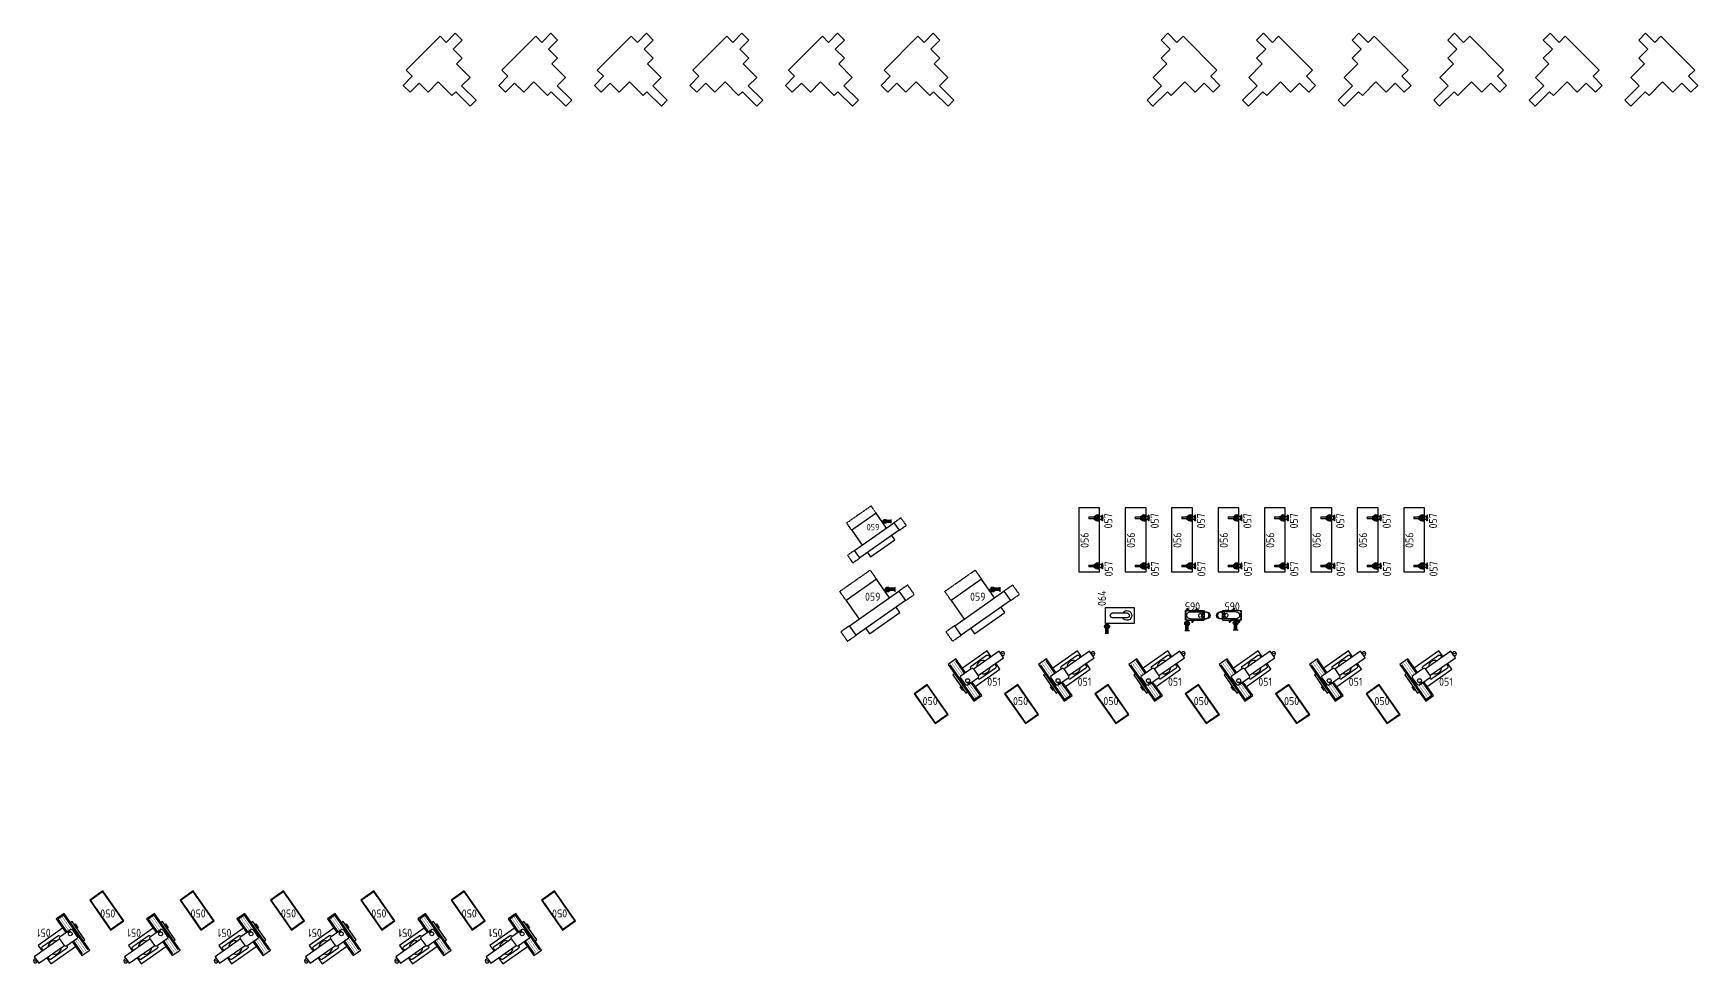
# Model space of a CAD drawing. Header units: millimetres. Extents: x 18768 to 1484868, y -11027 to 520152.
# Drawn here: x 782708 to 834716, y 141540 to 170603 of the extents above; entities that cross this region are included whole.
import ezdxf
from ezdxf.enums import TextEntityAlignment as Align

# ---------------------------------------------------------------- set-up
doc = ezdxf.new("R2010")
doc.units = ezdxf.units.MM
for name, pattern in [('DASHDOT2', [0.5, 0.25, -0.125, 0, -0.125]), ('DASHED', [0.75, 0.55, -0.2]), ('HIDDEN2', [4.7625, 3.175, -1.5875])]:
    doc.linetypes.add(name, pattern=pattern)
for name, color, linetype in [('L018-SIMBOLO1', 3, 'Continuous'), ('L025-TEXTO', 7, 'Continuous'), ('L035-ARRANJO-ADQUIRIR', 102, 'Continuous'), ('L035-ARRANJO-EXISTENTE', 180, 'Continuous'), ('L1-ARRANJO', 5, 'Continuous'), ('L9-DASHDOT', 1, 'DASHDOT2')]:
    doc.layers.add(name, color=color, linetype=linetype)
doc.styles.add('ISO-CP--18', font='isocp.shx', dxfattribs={"width": 0.75, "height": 180})
doc.styles.add('ISO-CP--25', font='isocp.shx', dxfattribs={"height": 250})

# ---------------------------------------------------------------- blocks, each defined once
blk = doc.blocks.new('BL_SENAI_id9310100290')
at = {"layer": 'L035-ARRANJO-EXISTENTE', "color": 0}
for p, q in [((-515, 200), (-515, 139)), ((-515, 200), (-340, 200)), ((-340, 139), (-515, 139)), ((-340, 112), (-340, 227)), ((-340, 227), (-272, 227)), ((-272, 112), (-340, 112)), ((-228, 233), (-238, 233)), ((-238, 219), (-238, 106)), ((-238, 106), (-228, 106)), ((-228, 106), (-228, 233)), ((-217, 106), (-217, 233)), ((-217, 233), (-207, 233)), ((-207, 106), (-217, 106)), ((-207, 219), (-207, 106)), ((-178, 144), (-178, 195)), ((-114, 214), (-159, 214)), ((-114, 125), (-159, 125)), ((-121, 214), (-121, 125)), ((-114, 214), (-114, 125))]:
    blk.add_line(p, q, dxfattribs=at)
for points in [[(-340, 143), (-340, 197), (-314, 197), (-314, 143)], [(-268, 233), (-238, 233), (-238, 106), (-268, 106)], [(-178, 233), (-207, 233), (-207, 106), (-178, 106)], [(-114, 156), (-114, 183), (-83, 183), (-83, 156)], [(-104, 259), (-104, 252), (-88, 252), (-88, 259)], [(-104, 80), (-104, 86), (-88, 86), (-88, 80)]]:
    blk.add_lwpolyline(points, close=True, dxfattribs=at)
for points in [[(-99, 183), (-99, 252), (-92, 252), (-92, 183)], [(-92, 156), (-92, 86), (-99, 86), (-99, 156)]]:
    blk.add_lwpolyline(points, dxfattribs=at)
for centre in [(-250, 248), (-250, 92)]:
    blk.add_circle(centre, 7.45, dxfattribs=at)
for centre, radius, start, end in [((-247, 170), 92.8, 41.7386, 141.8707), ((-247, 170), 92.8, 218.1293, 318.2614), ((-272, 231), 4.33, 270, 0), ((-272, 108), 4.33, 0, 90), ((-159, 233), 19, 180, 270), ((-159, 106), 19, 90, 180)]:
    blk.add_arc(centre, radius, start, end, dxfattribs=at)
at = {"layer": 'L025-TEXTO', "style": 'ISO-CP--25'}
blk.add_attdef('rmp_mt_codmaterial', (15, 15), '', height=40, dxfattribs=at)
at = {"layer": 'L025-TEXTO', "style": 'ISO-CP--25', "flags": 1}
for tag in ['rmp_mt_nomeunid', 'rmp_mt_potencia', 'rmp_mt_cod']:
    blk.add_attdef(tag, (15, 15), '', height=40, dxfattribs=at)
blk = doc.blocks.new('BL_SENAI_id9320240650')
at = {"layer": 'L035-ARRANJO-EXISTENTE', "color": 0}
blk.add_lwpolyline([(-595, 399), (-595, -251), (1405, -251), (1405, 399)], close=True, dxfattribs=at)
at = {"layer": 'L025-TEXTO', "style": 'ISO-CP--25'}
blk.add_attdef('rmp_mt_codmaterial', (15, 15), '', height=40, dxfattribs=at)
at = {"layer": 'L025-TEXTO', "style": 'ISO-CP--25', "flags": 1}
for tag in ['rmp_mt_nomeunid', 'rmp_mt_potencia', 'rmp_mt_cod']:
    blk.add_attdef(tag, (15, 15), '', height=40, dxfattribs=at)
blk = doc.blocks.new('BL_SENAI_id9330820430')
at = {"layer": 'L035-ARRANJO-EXISTENTE', "color": 0}
for p, q in [((-1155, 673), (-395, -412)), ((-695, 408), (-971, 803)), ((-359, -5), (410, 533)), ((410, 533), (281, 718)), ((-572, 76), (-599, 116)), ((-519, 113), (-572, 76)), ((-545, 150), (-519, 113)), ((-211, -283), (-487, 112)), ((-395, -412), (-211, -283))]:
    blk.add_line(p, q, dxfattribs=at)
for points in [[(138, 922), (8, 1107), (-761, 568)], [(-271, 331), (527, 890), (383, 1095), (-415, 536)], [(-664, 430), (-962, 855), (-1207, 683), (-404, -464), (-159, -292), (-456, 133)], [(-1007, 396), (-1056, 361), (-655, -212), (-605, -177)]]:
    blk.add_lwpolyline(points, dxfattribs=at)
at = {"layer": 'L035-ARRANJO-EXISTENTE', "color": 0, "const_width": 10}
for points in [[(-815, 318), (-1094, 717)], [(-756, 365), (-1032, 760)], [(-334, -369), (-613, 30)], [(-272, -326), (-548, 69)]]:
    blk.add_lwpolyline(points, dxfattribs=at)
at = {"layer": 'L035-ARRANJO-EXISTENTE', "color": 0}
blk.add_lwpolyline([(-662, 50), (-812, 265, -0.414214), (-800, 335), (-488, 553, -0.414214), (-418, 541), (-268, 326, -0.414214), (-280, 256), (-592, 38, -0.414214)], format="xyb", close=True, dxfattribs=at)
for points in [[(-491, 551), (-497, 560, -0.414214), (-484, 629), (-4, 966, -0.414214), (65, 953), (104, 899)], [(247, 694), (285, 639, -0.414214), (273, 570), (-207, 234, -0.414214), (-277, 246), (-283, 255)]]:
    blk.add_lwpolyline(points, format="xyb", dxfattribs=at)
blk.add_lwpolyline([(-748, -136), (-831, -17), (-805, 2), (-721, -118)], close=True, dxfattribs=at)
for centre, radius in [((493, 1019), 9.04), ((-598, 175), 59.7)]:
    blk.add_circle(centre, radius, dxfattribs=at)
for centre, radius, start, end in [((493, 1019), 61.7, 255.737, 174.263), ((-106, 600), 209, 71.712, 178.288), ((-106, 600), 209, 251.712, 358.288)]:
    blk.add_arc(centre, radius, start, end, dxfattribs=at)
at = {"layer": 'L025-TEXTO', "style": 'ISO-CP--18'}
blk.add_attdef('rmp_mt_codmaterial', (15, 15), '', height=40, dxfattribs=at)
at = {"layer": 'L025-TEXTO', "style": 'ISO-CP--18', "flags": 1}
for tag in ['rmp_mt_nomeunid', 'rmp_mt_potencia', 'rmp_mt_cod']:
    blk.add_attdef(tag, (15, 15), '', height=40, dxfattribs=at)
blk = doc.blocks.new('BL_SENAI_id9320230820')
at = {"layer": 'L035-ARRANJO-EXISTENTE', "color": 0}
blk.add_lwpolyline([(-449, -183), (691, -183), (691, 317), (-449, 317)], close=True, dxfattribs=at)
at = {"layer": 'L035-ARRANJO-EXISTENTE', "color": 0, "linetype": 'HIDDEN2'}
blk.add_lwpolyline([(-431, -165), (673, -165), (673, 299), (-431, 299)], close=True, dxfattribs=at)
at = {"layer": 'L025-TEXTO', "style": 'ISO-CP--25'}
blk.add_attdef('rmp_mt_codmaterial', (15, 15), '', height=40, dxfattribs=at)
at = {"layer": 'L025-TEXTO', "style": 'ISO-CP--25', "flags": 1}
for tag in ['rmp_mt_nomeunid', 'rmp_mt_potencia', 'rmp_mt_cod']:
    blk.add_attdef(tag, (15, 15), '', height=40, dxfattribs=at)
blk = doc.blocks.new('BL_SENAI_id9330820400')
at = {"layer": 'L1-ARRANJO', "color": 0}
for points in [[(-1485, 714), (-1485, 1424), (-325, 1424), (-325, 714)], [(-325, 354), (-325, 149), (-1485, 149), (-1485, 354)]]:
    blk.add_lwpolyline(points, dxfattribs=at)
blk.add_lwpolyline([(35, 714), (-1845, 714), (-1845, 354), (35, 354)], close=True, dxfattribs=at)
at = {"layer": 'L9-DASHDOT', "color": 0}
for points in [[(-325, 1424), (-325, 1769), (-1485, 1769), (-1485, 1424)], [(-1845, 354), (-2180, 354), (-2180, 714), (-1845, 714)], [(35, 714), (370, 714), (370, 354), (35, 354)]]:
    blk.add_lwpolyline(points, dxfattribs=at)
at = {"layer": 'L025-TEXTO', "style": 'ISO-CP--25'}
blk.add_attdef('rmp_mt_codmaterial', (15, 15), '', height=40, dxfattribs=at)
at = {"layer": 'L025-TEXTO', "style": 'ISO-CP--25', "flags": 1}
for tag in ['rmp_mt_nomeunid', 'rmp_mt_potencia', 'rmp_mt_cod']:
    blk.add_attdef(tag, (15, 15), '', height=40, dxfattribs=at)
blk = doc.blocks.new('BL_SENAI_id9330820370')
at = {"layer": 'L035-ARRANJO-EXISTENTE', "color": 0}
blk.add_lwpolyline([(0, 900), (-500, 900), (-500, 0), (0, 0)], close=True, dxfattribs=at)
blk.add_lwpolyline([(-325, 675), (-325, 225, 1), (-175, 225), (-175, 675, 1)], format="xyb", close=True, dxfattribs=at)
blk.add_arc((-250, 675), 150, 300, 240, dxfattribs=at)
at = {"layer": 'L025-TEXTO', "style": 'ISO-CP--25'}
blk.add_attdef('rmp_mt_codmaterial', (15, 15), '', height=40, dxfattribs=at)
at = {"layer": 'L025-TEXTO', "style": 'ISO-CP--25', "flags": 1}
for tag in ['rmp_mt_nomeunid', 'rmp_mt_potencia', 'rmp_mt_cod']:
    blk.add_attdef(tag, (15, 15), '', height=40, dxfattribs=at)
blk = doc.blocks.new('BL_SENAI_id9390100010')
at = {"layer": 'L035-ARRANJO-ADQUIRIR', "color": 0}
for p, q in [((-148, 3), (-75, 94)), ((-143, -1), (-75, 74)), ((-75, -77), (-75, 429)), ((142, 289), (-75, 289)), ((142, -77), (142, 429)), ((210, 106), (142, 24)), ((215, 101), (142, 3)), ((215, -154), (142, -63)), ((209, -158), (142, -83))]:
    blk.add_line(p, q, dxfattribs=at)
at = {"layer": 'L035-ARRANJO-ADQUIRIR', "color": 0, "linetype": 'DASHED'}
blk.add_line((164, -219), (-98, -219), dxfattribs=at)
at = {"layer": 'L035-ARRANJO-ADQUIRIR', "color": 0}
for points in [[(189, 229), (189, 326, 0.414214), (164, 351), (-98, 351, 0.414214), (-123, 326), (-123, 35)], [(-123, 21), (-123, -194, 0.178739), (-117, -210, 0.178739)], [(183, -210, 0.178739), (189, -194), (189, -136)]]:
    blk.add_lwpolyline(points, format="xyb", dxfattribs=at)
for points in [[(-88, 78), (-117, 78), (-117, 43)], [(-117, 28), (-117, -210), (-117, -232), (183, -232), (183, -129)], [(183, 74), (183, 78), (142, 78)], [(183, -114), (183, 58)], [(189, 81), (189, 229)], [(189, -122), (189, 66)]]:
    blk.add_lwpolyline(points, dxfattribs=at)
at = {"layer": 'L035-ARRANJO-ADQUIRIR', "color": 0, "linetype": 'DASHED'}
for points in [[(-117, -210, 0.219243), (-98, -219)], [(164, -219, 0.219243), (183, -210, 0.219243)]]:
    blk.add_lwpolyline(points, format="xyb", dxfattribs=at)
at = {"layer": 'L035-ARRANJO-ADQUIRIR', "color": 0}
for centre in [(-159, -15), (226, 121), (226, -172)]:
    blk.add_circle(centre, 22, dxfattribs=at)
at = {"layer": 'L035-ARRANJO-ADQUIRIR', "color": 0, "linetype": 'DASHED'}
for centre, radius in [((33, 407), 97.5), ((33, 229), 55.8)]:
    blk.add_circle(centre, radius, dxfattribs=at)
at = {"layer": 'L035-ARRANJO-ADQUIRIR', "color": 0}
for centre, start, end in [((33, 429), 0, 180), ((33, -77), 180, 0)]:
    blk.add_arc(centre, 109, start, end, dxfattribs=at)
at = {"layer": 'L025-TEXTO', "style": 'ISO-CP--25'}
blk.add_attdef('rmp_mt_codmaterial', (15, 15), '', height=40, dxfattribs=at)
at = {"layer": 'L025-TEXTO', "style": 'ISO-CP--25', "flags": 1}
for tag in ['rmp_mt_nomeunid', 'rmp_mt_potencia', 'rmp_mt_cod']:
    blk.add_attdef(tag, (15, 15), '', height=40, dxfattribs=at)

msp = doc.modelspace()

# ---------------------------------------------------------------- linework, layer by layer
for p, q in [((795894.563, 170603.137), (796106.695, 170391.005)), ((798880.528, 170603.137), (799092.66, 170391.005)), ((801866.493, 170603.137), (802078.625, 170391.005)), ((804852.458, 170603.137), (805064.59, 170391.005)), ((807838.423, 170603.137), (808050.555, 170391.005)), ((810824.388, 170603.137), (811036.52, 170391.005)), ((818159.543, 170603.137), (817947.411, 170391.005)), ((821145.508, 170603.137), (820933.376, 170391.005)), ((824131.473, 170603.137), (823919.341, 170391.005)), ((827117.438, 170603.137), (826905.306, 170391.005)), ((830103.403, 170603.137), (829891.271, 170391.005)), ((833089.368, 170603.137), (832877.236, 170391.005))]:
    msp.add_line(p, q)
for points in [[(796106.695, 170391.005), (795823.852, 170108.162), (796106.695, 169825.319), (795929.918, 169648.542), (796354.183, 169224.278), (796092.553, 168962.649), (796545.101, 168510.1), (796361.254, 168326.253), (795908.705, 168778.801), (795788.497, 168658.593), (795364.233, 169082.857), (795046.035, 168764.659), (794763.192, 169047.502), (794480.35, 168764.659), (794268.218, 168976.791), (794551.06, 169259.634), (794360.141, 169450.553), (795420.802, 170511.213), (795611.72, 170320.294), (795894.563, 170603.137)], [(799092.66, 170391.005), (798809.817, 170108.162), (799092.66, 169825.319), (798915.883, 169648.542), (799340.148, 169224.278), (799078.518, 168962.649), (799531.066, 168510.1), (799347.219, 168326.253), (798894.67, 168778.801), (798774.462, 168658.593), (798350.198, 169082.857), (798032, 168764.659), (797749.157, 169047.502), (797466.315, 168764.659), (797254.183, 168976.791), (797537.025, 169259.634), (797346.106, 169450.553), (798406.767, 170511.213), (798597.685, 170320.294), (798880.528, 170603.137)], [(802078.625, 170391.005), (801795.782, 170108.162), (802078.625, 169825.319), (801901.848, 169648.542), (802326.113, 169224.278), (802064.483, 168962.649), (802517.031, 168510.1), (802333.184, 168326.253), (801880.635, 168778.801), (801760.427, 168658.593), (801336.163, 169082.857), (801017.965, 168764.659), (800735.122, 169047.502), (800452.28, 168764.659), (800240.148, 168976.791), (800522.99, 169259.634), (800332.071, 169450.553), (801392.732, 170511.213), (801583.65, 170320.294), (801866.493, 170603.137)], [(805064.59, 170391.005), (804781.747, 170108.162), (805064.59, 169825.319), (804887.813, 169648.542), (805312.078, 169224.278), (805050.448, 168962.649), (805502.996, 168510.1), (805319.149, 168326.253), (804866.6, 168778.801), (804746.392, 168658.593), (804322.128, 169082.857), (804003.93, 168764.659), (803721.087, 169047.502), (803438.245, 168764.659), (803226.113, 168976.791), (803508.955, 169259.634), (803318.036, 169450.553), (804378.697, 170511.213), (804569.615, 170320.294), (804852.458, 170603.137)], [(808050.555, 170391.005), (807767.712, 170108.162), (808050.555, 169825.319), (807873.778, 169648.542), (808298.043, 169224.278), (808036.413, 168962.649), (808488.961, 168510.1), (808305.114, 168326.253), (807852.565, 168778.801), (807732.357, 168658.593), (807308.093, 169082.857), (806989.895, 168764.659), (806707.052, 169047.502), (806424.21, 168764.659), (806212.078, 168976.791), (806494.92, 169259.634), (806304.001, 169450.553), (807364.662, 170511.213), (807555.58, 170320.294), (807838.423, 170603.137)], [(811036.52, 170391.005), (810753.677, 170108.162), (811036.52, 169825.319), (810859.743, 169648.542), (811284.008, 169224.278), (811022.378, 168962.649), (811474.926, 168510.1), (811291.079, 168326.253), (810838.53, 168778.801), (810718.322, 168658.593), (810294.058, 169082.857), (809975.86, 168764.659), (809693.017, 169047.502), (809410.175, 168764.659), (809198.043, 168976.791), (809480.885, 169259.634), (809289.966, 169450.553), (810350.627, 170511.213), (810541.545, 170320.294), (810824.388, 170603.137)], [(817947.411, 170391.005), (818230.253, 170108.162), (817947.411, 169825.319), (818124.187, 169648.542), (817699.923, 169224.278), (817961.553, 168962.649), (817509.004, 168510.1), (817692.852, 168326.253), (818145.401, 168778.801), (818265.609, 168658.593), (818689.873, 169082.857), (819008.071, 168764.659), (819290.914, 169047.502), (819573.756, 168764.659), (819785.888, 168976.791), (819503.046, 169259.634), (819693.964, 169450.553), (818633.304, 170511.213), (818442.385, 170320.294), (818159.543, 170603.137)], [(820933.376, 170391.005), (821216.218, 170108.162), (820933.376, 169825.319), (821110.152, 169648.542), (820685.888, 169224.278), (820947.518, 168962.649), (820494.969, 168510.1), (820678.817, 168326.253), (821131.366, 168778.801), (821251.574, 168658.593), (821675.838, 169082.857), (821994.036, 168764.659), (822276.879, 169047.502), (822559.721, 168764.659), (822771.853, 168976.791), (822489.011, 169259.634), (822679.929, 169450.553), (821619.269, 170511.213), (821428.35, 170320.294), (821145.508, 170603.137)], [(823919.341, 170391.005), (824202.183, 170108.162), (823919.341, 169825.319), (824096.117, 169648.542), (823671.853, 169224.278), (823933.483, 168962.649), (823480.934, 168510.1), (823664.782, 168326.253), (824117.331, 168778.801), (824237.539, 168658.593), (824661.803, 169082.857), (824980.001, 168764.659), (825262.844, 169047.502), (825545.686, 168764.659), (825757.818, 168976.791), (825474.976, 169259.634), (825665.894, 169450.553), (824605.234, 170511.213), (824414.315, 170320.294), (824131.473, 170603.137)], [(826905.306, 170391.005), (827188.148, 170108.162), (826905.306, 169825.319), (827082.082, 169648.542), (826657.818, 169224.278), (826919.448, 168962.649), (826466.899, 168510.1), (826650.747, 168326.253), (827103.296, 168778.801), (827223.504, 168658.593), (827647.768, 169082.857), (827965.966, 168764.659), (828248.809, 169047.502), (828531.651, 168764.659), (828743.783, 168976.791), (828460.941, 169259.634), (828651.859, 169450.553), (827591.199, 170511.213), (827400.28, 170320.294), (827117.438, 170603.137)], [(829891.271, 170391.005), (830174.113, 170108.162), (829891.271, 169825.319), (830068.047, 169648.542), (829643.783, 169224.278), (829905.413, 168962.649), (829452.864, 168510.1), (829636.712, 168326.253), (830089.261, 168778.801), (830209.469, 168658.593), (830633.733, 169082.857), (830951.931, 168764.659), (831234.774, 169047.502), (831517.616, 168764.659), (831729.748, 168976.791), (831446.906, 169259.634), (831637.824, 169450.553), (830577.164, 170511.213), (830386.245, 170320.294), (830103.403, 170603.137)], [(832877.236, 170391.005), (833160.078, 170108.162), (832877.236, 169825.319), (833054.012, 169648.542), (832629.748, 169224.278), (832891.378, 168962.649), (832438.829, 168510.1), (832622.677, 168326.253), (833075.226, 168778.801), (833195.434, 168658.593), (833619.698, 169082.857), (833937.896, 168764.659), (834220.739, 169047.502), (834503.581, 168764.659), (834715.713, 168976.791), (834432.871, 169259.634), (834623.789, 169450.553), (833563.129, 170511.213), (833372.21, 170320.294), (833089.368, 170603.137)]]:
    msp.add_lwpolyline(points)
at = {"layer": 'L018-SIMBOLO1'}
for p, q in [((809501.02, 155356.629), (809261.02, 155356.629)), ((809501.02, 155386.629), (809269.058, 155386.629)), ((809501.02, 155326.629), (809269.058, 155326.629)), ((809501.02, 155416.629), (809501.02, 155296.629)), ((809629.79, 153230.513), (809329.79, 153230.513)), ((809629.79, 153268.013), (809339.838, 153268.013)), ((809629.79, 153193.013), (809339.838, 153193.013)), ((809629.79, 153305.513), (809629.79, 153155.513)), ((812912.384, 153230.513), (812612.384, 153230.513)), ((812912.384, 153268.013), (812622.433, 153268.013)), ((812912.384, 153193.013), (812622.433, 153193.013)), ((812912.384, 153305.513), (812912.384, 153155.513)), ((816220.267, 151848.459), (816220.267, 152138.411)), ((816257.767, 151848.459), (816257.767, 152148.459)), ((816295.267, 151848.459), (816295.267, 152138.411)), ((818835.348, 151937.908), (818685.348, 151937.908)), ((818722.848, 151937.908), (818722.848, 152227.86)), ((818760.348, 151937.908), (818760.348, 152237.908)), ((818797.848, 151937.908), (818797.848, 152227.86)), ((820354.771, 151963.465), (820204.771, 151963.465)), ((820242.271, 151963.465), (820242.271, 152253.416)), ((820279.771, 151963.465), (820279.771, 152263.465)), ((820317.271, 151963.465), (820317.271, 152253.416))]:
    msp.add_line(p, q, dxfattribs=at)
for centre, radius in [((809321.02, 155356.629), 60), ((809404.79, 153230.513), 75), ((812687.384, 153230.513), 75), ((816257.767, 152073.459), 75), ((818760.348, 152162.908), 75), ((820279.771, 152188.465), 75)]:
    msp.add_circle(centre, radius, dxfattribs=at)

# ---------------------------------------------------------------- block references
at = {"layer": 'L035-ARRANJO-ADQUIRIR'}
ref = msp.add_blockref('BL_SENAI_id9330820400', (808720.591, 153999.485), dxfattribs=dict(at, xscale=-0.8, yscale=0.8, zscale=0.8, rotation=35.00000000000004))
ref.add_attrib('rmp_mt_codmaterial', '059', dxfattribs={"layer": 'L025-TEXTO', "height": 200, "style": 'ISO-CP--25'}).set_placement((808947.088, 155075.897), align=Align.CENTER)
ref = msp.add_blockref('BL_SENAI_id9330820400', (808654.253, 151534.083), dxfattribs=dict(at, xscale=-1, rotation=35.00000000000004))
ref.add_attrib('rmp_mt_codmaterial', '059', dxfattribs={"layer": 'L025-TEXTO', "height": 250, "style": 'ISO-CP--25'}).set_placement((808937.374, 152879.598), align=Align.CENTER)
ref = msp.add_blockref('BL_SENAI_id9330820400', (811936.848, 151534.083), dxfattribs=dict(at, xscale=-1, rotation=35.00000000000004))
ref.add_attrib('rmp_mt_codmaterial', '059', dxfattribs={"layer": 'L025-TEXTO', "height": 250, "style": 'ISO-CP--25'}).set_placement((812219.969, 152879.598), align=Align.CENTER)
ref = msp.add_blockref('BL_SENAI_id9330820370', (816208.816, 152670.192), dxfattribs=dict(at, xscale=-1, rotation=270))
ref.add_attrib('rmp_mt_codmaterial', '064', dxfattribs={"layer": 'L025-TEXTO', "height": 250, "rotation": 90, "style": 'ISO-CP--25'}).set_placement((816223.816, 153197.692), align=Align.RIGHT)
ref = msp.add_blockref('BL_SENAI_id9390100010', (818940.901, 152386.941), dxfattribs=dict(at, xscale=-1, rotation=270))
ref.add_attrib('rmp_mt_codmaterial', '065', dxfattribs={"layer": 'L025-TEXTO', "height": 250, "rotation": 180, "style": 'ISO-CP--25'}).set_placement((818927.638, 152827.057), align=Align.CENTER)
ref = msp.add_blockref('BL_SENAI_id9390100010', (820216.73, 152453.443), dxfattribs=dict(at, xscale=-1, rotation=90))
ref.add_attrib('rmp_mt_codmaterial', '065', dxfattribs={"layer": 'L025-TEXTO', "height": 250, "rotation": 180, "style": 'ISO-CP--25'}).set_placement((820167.638, 152827.057), align=Align.CENTER)
ref = msp.add_blockref('BL_SENAI_id9330820430', (812501.216, 150206.667), dxfattribs=at)
ref.add_attrib('rmp_mt_codmaterial', '051', (812516.216, 150221.667), dxfattribs={"layer": 'L025-TEXTO', "height": 250, "style": 'ISO-CP--18'})
ref = msp.add_blockref('BL_SENAI_id9330820430', (815324.829, 150206.667), dxfattribs=at)
ref.add_attrib('rmp_mt_codmaterial', '051', (815339.829, 150221.667), dxfattribs={"layer": 'L025-TEXTO', "height": 250, "style": 'ISO-CP--18'})
ref = msp.add_blockref('BL_SENAI_id9330820430', (818148.442, 150206.667), dxfattribs=at)
ref.add_attrib('rmp_mt_codmaterial', '051', (818163.442, 150221.667), dxfattribs={"layer": 'L025-TEXTO', "height": 250, "style": 'ISO-CP--18'})
ref = msp.add_blockref('BL_SENAI_id9330820430', (820972.055, 150206.667), dxfattribs=at)
ref.add_attrib('rmp_mt_codmaterial', '051', (820987.055, 150221.667), dxfattribs={"layer": 'L025-TEXTO', "height": 250, "style": 'ISO-CP--18'})
ref = msp.add_blockref('BL_SENAI_id9330820430', (823795.668, 150206.667), dxfattribs=at)
ref.add_attrib('rmp_mt_codmaterial', '051', (823810.668, 150221.667), dxfattribs={"layer": 'L025-TEXTO', "height": 250, "style": 'ISO-CP--18'})
ref = msp.add_blockref('BL_SENAI_id9330820430', (826619.281, 150206.667), dxfattribs=at)
ref.add_attrib('rmp_mt_codmaterial', '051', (826634.281, 150221.667), dxfattribs={"layer": 'L025-TEXTO', "height": 250, "style": 'ISO-CP--18'})
ref = msp.add_blockref('BL_SENAI_id9320230820', (810889.756, 149590.212), dxfattribs=dict(at, rotation=125.0000000000284))
ref.add_attrib('rmp_mt_codmaterial', '050', dxfattribs={"layer": 'L025-TEXTO', "height": 250, "style": 'ISO-CP--25'}).set_placement((810732.757, 149618.892), align=Align.CENTER)
ref = msp.add_blockref('BL_SENAI_id9320230820', (813713.369, 149590.212), dxfattribs=dict(at, rotation=125.0000000000284))
ref.add_attrib('rmp_mt_codmaterial', '050', dxfattribs={"layer": 'L025-TEXTO', "height": 250, "style": 'ISO-CP--25'}).set_placement((813556.37, 149618.892), align=Align.CENTER)
ref = msp.add_blockref('BL_SENAI_id9320230820', (816536.982, 149590.212), dxfattribs=dict(at, rotation=125.0000000000284))
ref.add_attrib('rmp_mt_codmaterial', '050', dxfattribs={"layer": 'L025-TEXTO', "height": 250, "style": 'ISO-CP--25'}).set_placement((816379.983, 149618.892), align=Align.CENTER)
ref = msp.add_blockref('BL_SENAI_id9320230820', (819360.595, 149590.212), dxfattribs=dict(at, rotation=125.0000000000284))
ref.add_attrib('rmp_mt_codmaterial', '050', dxfattribs={"layer": 'L025-TEXTO', "height": 250, "style": 'ISO-CP--25'}).set_placement((819203.596, 149618.892), align=Align.CENTER)
ref = msp.add_blockref('BL_SENAI_id9320230820', (822184.208, 149590.212), dxfattribs=dict(at, rotation=125.0000000000284))
ref.add_attrib('rmp_mt_codmaterial', '050', dxfattribs={"layer": 'L025-TEXTO', "height": 250, "style": 'ISO-CP--25'}).set_placement((822027.209, 149618.892), align=Align.CENTER)
ref = msp.add_blockref('BL_SENAI_id9320230820', (825007.821, 149590.212), dxfattribs=dict(at, rotation=125.0000000000284))
ref.add_attrib('rmp_mt_codmaterial', '050', dxfattribs={"layer": 'L025-TEXTO', "height": 250, "style": 'ISO-CP--25'}).set_placement((824850.822, 149618.892), align=Align.CENTER)
ref = msp.add_blockref('BL_SENAI_id9320230820', (784878.172, 143263.383), dxfattribs=dict(at, rotation=305.0000000000284))
ref.add_attrib('rmp_mt_codmaterial', '050', dxfattribs={"layer": 'L025-TEXTO', "height": 250, "rotation": 180, "style": 'ISO-CP--25'}).set_placement((785035.171, 143234.703), align=Align.CENTER)
ref = msp.add_blockref('BL_SENAI_id9320230820', (787701.785, 143263.383), dxfattribs=dict(at, rotation=305.0000000000284))
ref.add_attrib('rmp_mt_codmaterial', '050', dxfattribs={"layer": 'L025-TEXTO', "height": 250, "rotation": 180, "style": 'ISO-CP--25'}).set_placement((787858.784, 143234.703), align=Align.CENTER)
ref = msp.add_blockref('BL_SENAI_id9320230820', (790525.398, 143263.383), dxfattribs=dict(at, rotation=305.0000000000284))
ref.add_attrib('rmp_mt_codmaterial', '050', dxfattribs={"layer": 'L025-TEXTO', "height": 250, "rotation": 180, "style": 'ISO-CP--25'}).set_placement((790682.397, 143234.703), align=Align.CENTER)
ref = msp.add_blockref('BL_SENAI_id9320230820', (793349.011, 143263.383), dxfattribs=dict(at, rotation=305.0000000000284))
ref.add_attrib('rmp_mt_codmaterial', '050', dxfattribs={"layer": 'L025-TEXTO', "height": 250, "rotation": 180, "style": 'ISO-CP--25'}).set_placement((793506.01, 143234.703), align=Align.CENTER)
ref = msp.add_blockref('BL_SENAI_id9320230820', (796172.624, 143263.383), dxfattribs=dict(at, rotation=305.0000000000284))
ref.add_attrib('rmp_mt_codmaterial', '050', dxfattribs={"layer": 'L025-TEXTO', "height": 250, "rotation": 180, "style": 'ISO-CP--25'}).set_placement((796329.623, 143234.703), align=Align.CENTER)
ref = msp.add_blockref('BL_SENAI_id9320230820', (798996.237, 143263.383), dxfattribs=dict(at, rotation=305.0000000000284))
ref.add_attrib('rmp_mt_codmaterial', '050', dxfattribs={"layer": 'L025-TEXTO', "height": 250, "rotation": 180, "style": 'ISO-CP--25'}).set_placement((799153.236, 143234.703), align=Align.CENTER)
ref = msp.add_blockref('BL_SENAI_id9330820430', (783266.712, 142646.928), dxfattribs=dict(at, rotation=180))
ref.add_attrib('rmp_mt_codmaterial', '051', (783251.712, 142631.928), dxfattribs={"layer": 'L025-TEXTO', "height": 250, "rotation": 180, "style": 'ISO-CP--18'})
ref = msp.add_blockref('BL_SENAI_id9330820430', (786090.325, 142646.928), dxfattribs=dict(at, rotation=180))
ref.add_attrib('rmp_mt_codmaterial', '051', (786075.325, 142631.928), dxfattribs={"layer": 'L025-TEXTO', "height": 250, "rotation": 180, "style": 'ISO-CP--18'})
ref = msp.add_blockref('BL_SENAI_id9330820430', (788913.938, 142646.928), dxfattribs=dict(at, rotation=180))
ref.add_attrib('rmp_mt_codmaterial', '051', (788898.938, 142631.928), dxfattribs={"layer": 'L025-TEXTO', "height": 250, "rotation": 180, "style": 'ISO-CP--18'})
ref = msp.add_blockref('BL_SENAI_id9330820430', (791737.551, 142646.928), dxfattribs=dict(at, rotation=180))
ref.add_attrib('rmp_mt_codmaterial', '051', (791722.551, 142631.928), dxfattribs={"layer": 'L025-TEXTO', "height": 250, "rotation": 180, "style": 'ISO-CP--18'})
ref = msp.add_blockref('BL_SENAI_id9330820430', (794561.164, 142646.928), dxfattribs=dict(at, rotation=180))
ref.add_attrib('rmp_mt_codmaterial', '051', (794546.164, 142631.928), dxfattribs={"layer": 'L025-TEXTO', "height": 250, "rotation": 180, "style": 'ISO-CP--18'})
ref = msp.add_blockref('BL_SENAI_id9330820430', (797384.777, 142646.928), dxfattribs=dict(at, rotation=180))
ref.add_attrib('rmp_mt_codmaterial', '051', (797369.777, 142631.928), dxfattribs={"layer": 'L025-TEXTO', "height": 250, "rotation": 180, "style": 'ISO-CP--18'})
at = {"layer": 'L035-ARRANJO-EXISTENTE'}
ref = msp.add_blockref('BL_SENAI_id9320240650', (815777.564, 154372.476), dxfattribs=dict(at, rotation=90))
ref.add_attrib('rmp_mt_codmaterial', '056', dxfattribs={"layer": 'L025-TEXTO', "height": 250, "rotation": 90, "style": 'ISO-CP--25'}).set_placement((815682.708, 154769.415), align=Align.CENTER)
ref = msp.add_blockref('BL_SENAI_id9310100290', (816206.622, 155294.044), dxfattribs=at)
ref.add_attrib('rmp_mt_codmaterial', '057', dxfattribs={"layer": 'L025-TEXTO', "height": 250, "rotation": 90, "style": 'ISO-CP--25'}).set_placement((816422.141, 155373.575), align=Align.CENTER)
ref = msp.add_blockref('BL_SENAI_id9320240650', (817227.564, 154372.476), dxfattribs=dict(at, rotation=90))
ref.add_attrib('rmp_mt_codmaterial', '056', dxfattribs={"layer": 'L025-TEXTO', "height": 250, "rotation": 90, "style": 'ISO-CP--25'}).set_placement((817132.708, 154769.415), align=Align.CENTER)
ref = msp.add_blockref('BL_SENAI_id9310100290', (817656.622, 155294.044), dxfattribs=at)
ref.add_attrib('rmp_mt_codmaterial', '057', dxfattribs={"layer": 'L025-TEXTO', "height": 250, "rotation": 90, "style": 'ISO-CP--25'}).set_placement((817872.141, 155373.575), align=Align.CENTER)
ref = msp.add_blockref('BL_SENAI_id9320240650', (818677.564, 154372.476), dxfattribs=dict(at, rotation=90))
ref.add_attrib('rmp_mt_codmaterial', '056', dxfattribs={"layer": 'L025-TEXTO', "height": 250, "rotation": 90, "style": 'ISO-CP--25'}).set_placement((818582.708, 154769.415), align=Align.CENTER)
ref = msp.add_blockref('BL_SENAI_id9310100290', (819106.622, 155294.044), dxfattribs=at)
ref.add_attrib('rmp_mt_codmaterial', '057', dxfattribs={"layer": 'L025-TEXTO', "height": 250, "rotation": 90, "style": 'ISO-CP--25'}).set_placement((819322.141, 155373.575), align=Align.CENTER)
ref = msp.add_blockref('BL_SENAI_id9320240650', (820127.564, 154372.476), dxfattribs=dict(at, rotation=90))
ref.add_attrib('rmp_mt_codmaterial', '056', dxfattribs={"layer": 'L025-TEXTO', "height": 250, "rotation": 90, "style": 'ISO-CP--25'}).set_placement((820032.708, 154769.415), align=Align.CENTER)
ref = msp.add_blockref('BL_SENAI_id9310100290', (820556.622, 155294.044), dxfattribs=at)
ref.add_attrib('rmp_mt_codmaterial', '057', dxfattribs={"layer": 'L025-TEXTO', "height": 250, "rotation": 90, "style": 'ISO-CP--25'}).set_placement((820772.141, 155373.575), align=Align.CENTER)
ref = msp.add_blockref('BL_SENAI_id9320240650', (821577.564, 154372.476), dxfattribs=dict(at, rotation=90))
ref.add_attrib('rmp_mt_codmaterial', '056', dxfattribs={"layer": 'L025-TEXTO', "height": 250, "rotation": 90, "style": 'ISO-CP--25'}).set_placement((821482.708, 154769.415), align=Align.CENTER)
ref = msp.add_blockref('BL_SENAI_id9310100290', (822006.622, 155294.044), dxfattribs=at)
ref.add_attrib('rmp_mt_codmaterial', '057', dxfattribs={"layer": 'L025-TEXTO', "height": 250, "rotation": 90, "style": 'ISO-CP--25'}).set_placement((822222.141, 155373.575), align=Align.CENTER)
ref = msp.add_blockref('BL_SENAI_id9320240650', (823027.564, 154372.476), dxfattribs=dict(at, rotation=90))
ref.add_attrib('rmp_mt_codmaterial', '056', dxfattribs={"layer": 'L025-TEXTO', "height": 250, "rotation": 90, "style": 'ISO-CP--25'}).set_placement((822932.708, 154769.415), align=Align.CENTER)
ref = msp.add_blockref('BL_SENAI_id9310100290', (823456.622, 155294.044), dxfattribs=at)
ref.add_attrib('rmp_mt_codmaterial', '057', dxfattribs={"layer": 'L025-TEXTO', "height": 250, "rotation": 90, "style": 'ISO-CP--25'}).set_placement((823672.141, 155373.575), align=Align.CENTER)
ref = msp.add_blockref('BL_SENAI_id9320240650', (824477.564, 154372.476), dxfattribs=dict(at, rotation=90))
ref.add_attrib('rmp_mt_codmaterial', '056', dxfattribs={"layer": 'L025-TEXTO', "height": 250, "rotation": 90, "style": 'ISO-CP--25'}).set_placement((824382.708, 154769.415), align=Align.CENTER)
ref = msp.add_blockref('BL_SENAI_id9310100290', (824906.622, 155294.044), dxfattribs=at)
ref.add_attrib('rmp_mt_codmaterial', '057', dxfattribs={"layer": 'L025-TEXTO', "height": 250, "rotation": 90, "style": 'ISO-CP--25'}).set_placement((825122.141, 155373.575), align=Align.CENTER)
ref = msp.add_blockref('BL_SENAI_id9320240650', (825927.564, 154372.476), dxfattribs=dict(at, rotation=90))
ref.add_attrib('rmp_mt_codmaterial', '056', dxfattribs={"layer": 'L025-TEXTO', "height": 250, "rotation": 90, "style": 'ISO-CP--25'}).set_placement((825832.708, 154769.415), align=Align.CENTER)
ref = msp.add_blockref('BL_SENAI_id9310100290', (826356.622, 155294.044), dxfattribs=at)
ref.add_attrib('rmp_mt_codmaterial', '057', dxfattribs={"layer": 'L025-TEXTO', "height": 250, "rotation": 90, "style": 'ISO-CP--25'}).set_placement((826572.141, 155373.575), align=Align.CENTER)
ref = msp.add_blockref('BL_SENAI_id9310100290', (816206.622, 153794.044), dxfattribs=at)
ref.add_attrib('rmp_mt_codmaterial', '057', dxfattribs={"layer": 'L025-TEXTO', "height": 250, "rotation": 90, "style": 'ISO-CP--25'}).set_placement((816435.107, 153873.575), align=Align.CENTER)
ref = msp.add_blockref('BL_SENAI_id9310100290', (817656.622, 153794.044), dxfattribs=at)
ref.add_attrib('rmp_mt_codmaterial', '057', dxfattribs={"layer": 'L025-TEXTO', "height": 250, "rotation": 90, "style": 'ISO-CP--25'}).set_placement((817885.107, 153873.575), align=Align.CENTER)
ref = msp.add_blockref('BL_SENAI_id9310100290', (819106.622, 153794.044), dxfattribs=at)
ref.add_attrib('rmp_mt_codmaterial', '057', dxfattribs={"layer": 'L025-TEXTO', "height": 250, "rotation": 90, "style": 'ISO-CP--25'}).set_placement((819335.107, 153873.575), align=Align.CENTER)
ref = msp.add_blockref('BL_SENAI_id9310100290', (820556.622, 153794.044), dxfattribs=at)
ref.add_attrib('rmp_mt_codmaterial', '057', dxfattribs={"layer": 'L025-TEXTO', "height": 250, "rotation": 90, "style": 'ISO-CP--25'}).set_placement((820785.107, 153873.575), align=Align.CENTER)
ref = msp.add_blockref('BL_SENAI_id9310100290', (822006.622, 153794.044), dxfattribs=at)
ref.add_attrib('rmp_mt_codmaterial', '057', dxfattribs={"layer": 'L025-TEXTO', "height": 250, "rotation": 90, "style": 'ISO-CP--25'}).set_placement((822235.107, 153873.575), align=Align.CENTER)
ref = msp.add_blockref('BL_SENAI_id9310100290', (823456.622, 153794.044), dxfattribs=at)
ref.add_attrib('rmp_mt_codmaterial', '057', dxfattribs={"layer": 'L025-TEXTO', "height": 250, "rotation": 90, "style": 'ISO-CP--25'}).set_placement((823685.107, 153873.575), align=Align.CENTER)
ref = msp.add_blockref('BL_SENAI_id9310100290', (824906.622, 153794.044), dxfattribs=at)
ref.add_attrib('rmp_mt_codmaterial', '057', dxfattribs={"layer": 'L025-TEXTO', "height": 250, "rotation": 90, "style": 'ISO-CP--25'}).set_placement((825135.107, 153873.575), align=Align.CENTER)
ref = msp.add_blockref('BL_SENAI_id9310100290', (826356.622, 153794.044), dxfattribs=at)
ref.add_attrib('rmp_mt_codmaterial', '057', dxfattribs={"layer": 'L025-TEXTO', "height": 250, "rotation": 90, "style": 'ISO-CP--25'}).set_placement((826585.107, 153873.575), align=Align.CENTER)

doc.saveas('drawing.dxf')
